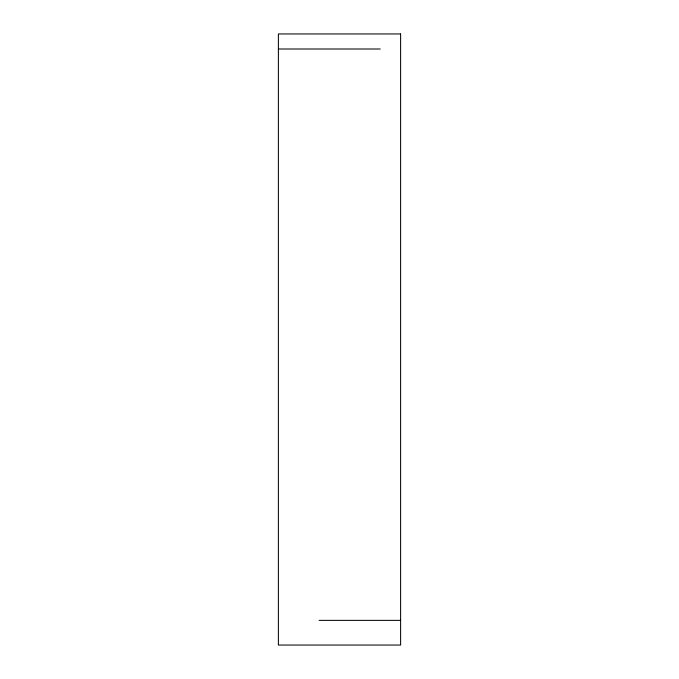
<?xml version="1.0" encoding="UTF-8"?>
<svg xmlns="http://www.w3.org/2000/svg" width="679" height="679" viewBox="0 0 679 679"><rect width="100%" height="100%" fill="white"/><g stroke="black" fill="none" stroke-linecap="round" stroke-linejoin="round"><path stroke-width="1.02" d="M278.39 48.998L380.24 48.998M319.13 620.368L400.61 620.368M400.61 33.95L278.39 33.95L278.39 645.05L400.61 645.05L400.61 33.95"/></g></svg>
